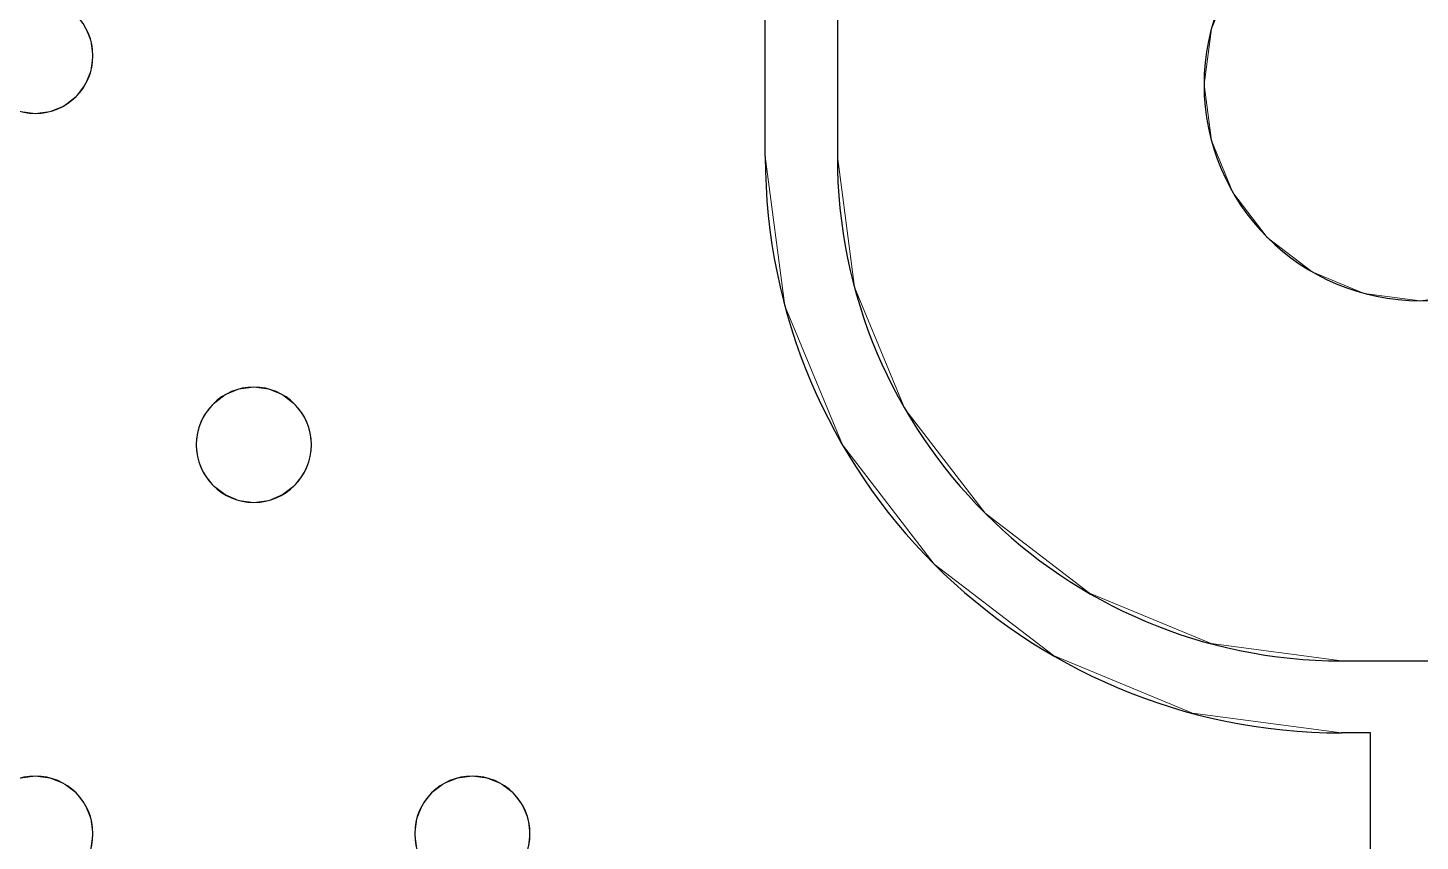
# Model space of a CAD drawing. Header units: millimetres. Extents: x -1 to 1601, y -701 to 1.
# Drawn here: x 703.4 to 800, y -152.5 to -96.1 of the extents above; entities that cross this region are included whole.
import ezdxf

# ---------------------------------------------------------------- set-up
doc = ezdxf.new("R2010")
doc.units = ezdxf.units.MM
doc.layers.add('IQ_200_3D', color=1, linetype='Continuous')
doc.layers.add('IQ_204_2D', color=7, linetype='Continuous')

msp = doc.modelspace()

# ---------------------------------------------------------------- linework, layer by layer
at = {"layer": 'IQ_200_3D', "lineweight": 18}
for points, invisible_edges in [([(122.762, -68.034, 850), (1477.238, -68.034, 850), (1477.238, -397.966, 850), (122.762, -397.966, 850)], 10), ([(122.762, -68.034, 860), (122.762, -397.966, 860), (1477.238, -397.966, 860), (1477.238, -68.034, 860)], 5), ([(787.01, -92.5, 888), (789.393, -89.393, 888), (759.549, -68.034, 888), (759.549, -105, 888)], 10), ([(759.549, -68.034, 860), (789.393, -89.393, 860), (787.01, -92.5, 860), (759.549, -105, 860)], 5), ([(707.347, -96, 888), (754.549, -75, 888), (707.746, -96.965, 888)], 3), ([(754.549, -75, 890), (707.347, -96, 890), (707.746, -96.965, 890), (754.549, -105, 890)], 5), ([(754.549, -105, 888), (707.882, -98, 888), (707.746, -96.965, 888), (754.549, -75, 888)], 5), ([(759.549, -105, 888), (785.511, -96.118, 888), (787.01, -92.5, 888)], 13), ([(759.549, -105, 860), (787.01, -92.5, 860), (785.511, -96.118, 860)], 13), ([(787.01, -92.5, 860), (787.01, -92.5, 888), (785.511, -96.118, 888), (785.511, -96.118, 860)], 5), ([(707.746, -96.965, 890), (707.347, -96, 890), (707.347, -96, 888), (707.746, -96.965, 888)], 10), ([(759.549, -105, 888), (785, -100, 888), (785.511, -96.118, 888)], 13), ([(785, -100, 860), (759.549, -105, 860), (785.511, -96.118, 860)], 3), ([(785.511, -96.118, 860), (785.511, -96.118, 888), (785, -100, 888), (785, -100, 860)], 5), ([(707.882, -98, 890), (707.746, -96.965, 890), (707.746, -96.965, 888), (707.882, -98, 888)], 2), ([(754.549, -105, 890), (707.746, -96.965, 890), (707.882, -98, 890)], 13), ([(707.746, -99.035, 890), (707.882, -98, 890), (707.882, -98, 888), (707.746, -99.035, 888)], 8), ([(721.049, -121.536, 888), (707.746, -99.035, 888), (707.882, -98, 888), (754.549, -105, 888)], 13), ([(707.882, -98, 890), (707.746, -99.035, 890), (721.049, -121.536, 890), (754.549, -105, 890)], 14), ([(707.347, -100, 890), (707.746, -99.035, 890), (707.746, -99.035, 888), (707.347, -100, 888)], 10), ([(720.084, -121.136, 888), (707.347, -100, 888), (707.746, -99.035, 888), (721.049, -121.536, 888)], 5), ([(707.746, -99.035, 890), (707.347, -100, 890), (720.084, -121.136, 890), (721.049, -121.536, 890)], 10), ([(706.711, -100.828, 890), (707.347, -100, 890), (707.347, -100, 888), (706.711, -100.828, 888)], 10), ([(719.049, -121, 888), (706.711, -100.828, 888), (707.347, -100, 888), (720.084, -121.136, 888)], 5), ([(707.347, -100, 890), (706.711, -100.828, 890), (719.049, -121, 890), (720.084, -121.136, 890)], 10), ([(785.511, -103.882, 888), (785, -100, 888), (759.549, -105, 888), (760.742, -114.059, 888)], 10), ([(759.549, -105, 860), (785, -100, 860), (785.511, -103.882, 860)], 13), ([(785.511, -103.882, 888), (785.511, -103.882, 860), (785, -100, 860), (785, -100, 888)], 5), ([(704.918, -101.864, 890), (705.882, -101.464, 890), (705.882, -101.464, 888), (704.918, -101.864, 888)], 10), ([(717.049, -121.536, 888), (704.918, -101.864, 888), (705.882, -101.464, 888), (718.014, -121.136, 888)], 5), ([(705.882, -101.464, 890), (704.918, -101.864, 890), (717.049, -121.536, 890), (718.014, -121.136, 890)], 10), ([(705.882, -101.464, 890), (706.711, -100.828, 890), (706.711, -100.828, 888), (705.882, -101.464, 888)], 10), ([(718.014, -121.136, 888), (705.882, -101.464, 888), (706.711, -100.828, 888), (719.049, -121, 888)], 5), ([(706.711, -100.828, 890), (705.882, -101.464, 890), (718.014, -121.136, 890), (719.049, -121, 890)], 10), ([(691.544, -122.172, 888), (690.716, -121.536, 888), (702.847, -101.864, 888), (703.882, -102, 888)], 10), ([(703.882, -102, 890), (702.847, -101.864, 890), (691.544, -122.172, 890), (692.18, -123, 890)], 10), ([(692.18, -123, 888), (691.544, -122.172, 888), (703.882, -102, 888), (715.585, -123, 888)], 14), ([(703.882, -102, 890), (692.18, -123, 890), (715.585, -123, 890), (716.221, -122.172, 890)], 11), ([(703.882, -102, 888), (702.847, -101.864, 888), (702.847, -101.864, 890), (703.882, -102, 890)], 10), ([(704.918, -101.864, 888), (703.882, -102, 888), (703.882, -102, 890), (704.918, -101.864, 890)], 10), ([(703.882, -102, 888), (704.918, -101.864, 888), (716.221, -122.172, 888), (715.585, -123, 888)], 10), ([(704.918, -101.864, 890), (703.882, -102, 890), (716.221, -122.172, 890), (717.049, -121.536, 890)], 10), ([(716.221, -122.172, 888), (704.918, -101.864, 888), (717.049, -121.536, 888)], 3), ([(785.511, -103.882, 860), (787.01, -107.5, 860), (760.742, -114.059, 860), (759.549, -105, 860)], 10), ([(787.01, -107.5, 888), (785.511, -103.882, 888), (760.742, -114.059, 888), (764.238, -122.5, 888)], 10), ([(785.511, -103.882, 860), (785.511, -103.882, 888), (787.01, -107.5, 888), (787.01, -107.5, 860)], 5), ([(721.878, -122.172, 888), (721.049, -121.536, 888), (754.549, -105, 888)], 14), ([(721.049, -121.536, 890), (721.878, -122.172, 890), (754.549, -105, 890)], 14), ([(754.549, -105, 888), (755.912, -115.353, 888), (722.513, -123, 888), (721.878, -122.172, 888)], 10), ([(722.513, -123, 890), (755.912, -115.353, 890), (754.549, -105, 890), (721.878, -122.172, 890)], 5), ([(754.549, -105, 890), (755.912, -115.353, 890), (755.912, -115.353, 888), (754.549, -105, 888)], 2), ([(759.549, -105, 860), (760.742, -114.059, 860), (760.742, -114.059, 888), (759.549, -105, 888)], 2), ([(787.01, -107.5, 860), (789.393, -110.607, 860), (764.238, -122.5, 860), (760.742, -114.059, 860)], 10), ([(789.393, -110.607, 888), (787.01, -107.5, 888), (764.238, -122.5, 888), (769.8, -129.749, 888)], 10), ([(787.01, -107.5, 860), (787.01, -107.5, 888), (789.393, -110.607, 888), (789.393, -110.607, 860)], 5), ([(789.393, -110.607, 860), (777.049, -135.311, 860), (769.8, -129.749, 860), (764.238, -122.5, 860)], 9), ([(777.049, -135.311, 888), (792.5, -112.99, 888), (789.393, -110.607, 888), (769.8, -129.749, 888)], 5), ([(792.5, -112.99, 860), (785.49, -138.807, 860), (777.049, -135.311, 860), (789.393, -110.607, 860)], 5), ([(789.393, -110.607, 860), (789.393, -110.607, 888), (792.5, -112.99, 888), (792.5, -112.99, 860)], 5), ([(792.5, -112.99, 888), (777.049, -135.311, 888), (785.49, -138.807, 888)], 13), ([(796.118, -114.489, 888), (792.5, -112.99, 888), (785.49, -138.807, 888), (794.549, -140, 888)], 10), ([(796.118, -114.489, 860), (785.49, -138.807, 860), (792.5, -112.99, 860)], 3), ([(792.5, -112.99, 888), (796.118, -114.489, 888), (796.118, -114.489, 860), (792.5, -112.99, 860)], 10), ([(760.742, -114.059, 860), (764.238, -122.5, 860), (764.238, -122.5, 888), (760.742, -114.059, 888)], 10), ([(794.549, -140, 860), (785.49, -138.807, 860), (796.118, -114.489, 860), (800, -115, 860)], 10), ([(800, -115, 888), (796.118, -114.489, 888), (794.549, -140, 888), (805.451, -140, 888)], 10), ([(805.451, -140, 860), (794.549, -140, 860), (800, -115, 860), (803.882, -114.489, 860)], 10), ([(796.118, -114.489, 888), (800, -115, 888), (800, -115, 860), (796.118, -114.489, 860)], 8), ([(722.513, -123, 888), (755.912, -115.353, 888), (722.913, -123.965, 888)], 3), ([(755.912, -115.353, 890), (722.513, -123, 890), (722.913, -123.965, 890)], 13), ([(723.049, -125, 888), (722.913, -123.965, 888), (755.912, -115.353, 888), (759.908, -125, 888)], 10), ([(723.049, -125, 890), (722.913, -126.035, 890), (759.908, -125, 890), (755.912, -115.353, 890)], 10), ([(755.912, -115.353, 890), (722.913, -123.965, 890), (723.049, -125, 890)], 13), ([(755.912, -115.353, 890), (759.908, -125, 890), (759.908, -125, 888), (755.912, -115.353, 888)], 10), ([(717.049, -121.536, 890), (716.221, -122.172, 890), (716.221, -122.172, 888), (717.049, -121.536, 888)], 10), ([(718.014, -121.136, 890), (717.049, -121.536, 890), (717.049, -121.536, 888), (718.014, -121.136, 888)], 10), ([(718.014, -121.136, 888), (719.049, -121, 888), (719.049, -121, 890), (718.014, -121.136, 890)], 10), ([(719.049, -121, 888), (720.084, -121.136, 888), (720.084, -121.136, 890), (719.049, -121, 890)], 10), ([(721.049, -121.536, 890), (720.084, -121.136, 890), (720.084, -121.136, 888), (721.049, -121.536, 888)], 10), ([(721.878, -122.172, 890), (721.049, -121.536, 890), (721.049, -121.536, 888), (721.878, -122.172, 888)], 10), ([(716.221, -122.172, 890), (715.585, -123, 890), (715.585, -123, 888), (716.221, -122.172, 888)], 10), ([(722.513, -123, 890), (721.878, -122.172, 890), (721.878, -122.172, 888), (722.513, -123, 888)], 10), ([(769.8, -129.749, 888), (764.238, -122.5, 888), (764.238, -122.5, 860), (769.8, -129.749, 860)], 10), ([(692.579, -123.965, 888), (692.18, -123, 888), (715.585, -123, 888)], 14), ([(692.579, -123.965, 890), (715.185, -123.965, 890), (715.585, -123, 890), (692.18, -123, 890)], 5), ([(715.185, -123.965, 888), (692.716, -125, 888), (692.579, -123.965, 888), (715.585, -123, 888)], 5), ([(715.585, -123, 890), (715.185, -123.965, 890), (715.185, -123.965, 888), (715.585, -123, 888)], 10), ([(722.913, -123.965, 890), (722.513, -123, 890), (722.513, -123, 888), (722.913, -123.965, 888)], 10), ([(715.049, -125, 888), (692.579, -126.035, 888), (692.716, -125, 888), (715.185, -123.965, 888)], 5), ([(692.716, -125, 890), (715.049, -125, 890), (715.185, -123.965, 890), (692.579, -123.965, 890)], 5), ([(715.185, -123.965, 890), (715.049, -125, 890), (715.049, -125, 888), (715.185, -123.965, 888)], 8), ([(723.049, -125, 890), (722.913, -123.965, 890), (722.913, -123.965, 888), (723.049, -125, 888)], 2), ([(715.185, -126.035, 888), (692.18, -127, 888), (692.579, -126.035, 888), (715.049, -125, 888)], 5), ([(692.579, -126.035, 890), (715.185, -126.035, 890), (715.049, -125, 890), (692.716, -125, 890)], 5), ([(715.049, -125, 890), (715.185, -126.035, 890), (715.185, -126.035, 888), (715.049, -125, 888)], 2), ([(735.251, -148.136, 890), (759.908, -125, 890), (722.913, -126.035, 890), (722.513, -127, 890)], 11), ([(722.913, -126.035, 890), (723.049, -125, 890), (723.049, -125, 888), (722.913, -126.035, 888)], 8), ([(722.913, -126.035, 888), (723.049, -125, 888), (759.908, -125, 888), (735.251, -148.136, 888)], 14), ([(735.251, -148.136, 888), (759.908, -125, 888), (736.216, -148.536, 888)], 3), ([(759.908, -125, 890), (735.251, -148.136, 890), (736.216, -148.536, 890)], 13), ([(737.044, -149.172, 888), (736.216, -148.536, 888), (759.908, -125, 888), (766.265, -133.284, 888)], 10), ([(737.044, -149.172, 890), (759.908, -125, 890), (736.216, -148.536, 890)], 3), ([(737.044, -149.172, 890), (737.68, -150, 890), (766.265, -133.284, 890), (759.908, -125, 890)], 10), ([(766.265, -133.284, 888), (759.908, -125, 888), (759.908, -125, 890), (766.265, -133.284, 890)], 10), ([(715.585, -127, 888), (692.18, -127, 888), (715.185, -126.035, 888)], 3), ([(715.585, -127, 890), (715.185, -126.035, 890), (692.18, -127, 890), (703.882, -148, 890)], 14), ([(692.579, -126.035, 890), (692.18, -127, 890), (715.185, -126.035, 890)], 14), ([(715.185, -126.035, 890), (715.585, -127, 890), (715.585, -127, 888), (715.185, -126.035, 888)], 10), ([(722.513, -127, 890), (722.913, -126.035, 890), (722.913, -126.035, 888), (722.513, -127, 888)], 10), ([(722.513, -127, 888), (722.913, -126.035, 888), (735.251, -148.136, 888), (734.216, -148, 888)], 10), ([(703.882, -148, 888), (691.544, -127.828, 888), (692.18, -127, 888), (715.585, -127, 888)], 13), ([(703.882, -148, 890), (692.18, -127, 890), (691.544, -127.828, 890), (702.847, -148.136, 890)], 5), ([(716.221, -127.828, 888), (703.882, -148, 888), (715.585, -127, 888)], 3), ([(716.221, -127.828, 890), (715.585, -127, 890), (703.882, -148, 890), (704.918, -148.136, 890)], 10), ([(715.585, -127, 890), (716.221, -127.828, 890), (716.221, -127.828, 888), (715.585, -127, 888)], 10), ([(721.878, -127.828, 890), (722.513, -127, 890), (722.513, -127, 888), (721.878, -127.828, 888)], 10), ([(721.878, -127.828, 888), (722.513, -127, 888), (734.216, -148, 888), (733.18, -148.136, 888)], 10), ([(722.513, -127, 890), (721.878, -127.828, 890), (734.216, -148, 890), (735.251, -148.136, 890)], 10), ([(702.847, -148.136, 888), (691.544, -127.828, 888), (703.882, -148, 888)], 3), ([(716.221, -127.828, 888), (717.049, -128.464, 888), (704.918, -148.136, 888), (703.882, -148, 888)], 10), ([(717.049, -128.464, 890), (716.221, -127.828, 890), (704.918, -148.136, 890), (705.882, -148.536, 890)], 10), ([(705.882, -148.536, 888), (704.918, -148.136, 888), (717.049, -128.464, 888), (718.014, -128.864, 888)], 10), ([(718.014, -128.864, 890), (717.049, -128.464, 890), (705.882, -148.536, 890)], 14), ([(716.221, -127.828, 890), (717.049, -128.464, 890), (717.049, -128.464, 888), (716.221, -127.828, 888)], 10), ([(717.049, -128.464, 890), (718.014, -128.864, 890), (718.014, -128.864, 888), (717.049, -128.464, 888)], 10), ([(720.084, -128.864, 890), (721.049, -128.464, 890), (721.049, -128.464, 888), (720.084, -128.864, 888)], 10), ([(732.216, -148.536, 888), (720.084, -128.864, 888), (721.049, -128.464, 888), (733.18, -148.136, 888)], 5), ([(732.216, -148.536, 890), (733.18, -148.136, 890), (721.049, -128.464, 890), (720.084, -128.864, 890)], 10), ([(721.049, -128.464, 890), (721.878, -127.828, 890), (721.878, -127.828, 888), (721.049, -128.464, 888)], 10), ([(733.18, -148.136, 888), (721.049, -128.464, 888), (721.878, -127.828, 888)], 13), ([(733.18, -148.136, 890), (734.216, -148, 890), (721.878, -127.828, 890), (721.049, -128.464, 890)], 10), ([(718.014, -128.864, 888), (706.711, -149.172, 888), (705.882, -148.536, 888)], 13), ([(706.711, -149.172, 890), (719.049, -129, 890), (718.014, -128.864, 890), (705.882, -148.536, 890)], 5), ([(706.711, -149.172, 888), (718.014, -128.864, 888), (719.049, -129, 888), (707.347, -150, 888)], 5), ([(719.049, -129, 890), (706.711, -149.172, 890), (707.347, -150, 890), (730.752, -150, 890)], 13), ([(730.752, -150, 888), (707.347, -150, 888), (719.049, -129, 888), (731.387, -149.172, 888)], 7), ([(719.049, -129, 888), (718.014, -128.864, 888), (718.014, -128.864, 890), (719.049, -129, 890)], 10), ([(720.084, -128.864, 888), (719.049, -129, 888), (719.049, -129, 890), (720.084, -128.864, 890)], 10), ([(731.387, -149.172, 888), (719.049, -129, 888), (720.084, -128.864, 888), (732.216, -148.536, 888)], 5), ([(720.084, -128.864, 890), (719.049, -129, 890), (731.387, -149.172, 890), (732.216, -148.536, 890)], 10), ([(731.387, -149.172, 890), (719.049, -129, 890), (730.752, -150, 890)], 3), ([(769.8, -129.749, 860), (777.049, -135.311, 860), (777.049, -135.311, 888), (769.8, -129.749, 888)], 10), ([(737.68, -150, 888), (737.044, -149.172, 888), (766.265, -133.284, 888)], 14), ([(738.079, -150.965, 888), (737.68, -150, 888), (766.265, -133.284, 888)], 14), ([(737.68, -150, 890), (738.079, -150.965, 890), (766.265, -133.284, 890)], 14), ([(738.216, -152, 888), (738.079, -150.965, 888), (766.265, -133.284, 888), (774.549, -139.641, 888)], 10), ([(738.216, -152, 890), (774.549, -139.641, 890), (766.265, -133.284, 890), (738.079, -150.965, 890)], 5), ([(774.549, -139.641, 888), (766.265, -133.284, 888), (766.265, -133.284, 890), (774.549, -139.641, 890)], 10), ([(777.049, -135.311, 860), (785.49, -138.807, 860), (785.49, -138.807, 888), (777.049, -135.311, 888)], 10), ([(794.549, -140, 888), (785.49, -138.807, 888), (785.49, -138.807, 860), (794.549, -140, 860)], 2), ([(774.549, -139.641, 888), (751.382, -175.536, 888), (738.079, -153.035, 888), (738.216, -152, 888)], 11), ([(738.079, -153.035, 890), (751.382, -175.536, 890), (774.549, -139.641, 890), (738.216, -152, 890)], 7), ([(751.382, -175.536, 888), (774.549, -139.641, 888), (752.211, -176.172, 888)], 3), ([(752.211, -176.172, 890), (784.196, -143.637, 890), (774.549, -139.641, 890), (751.382, -175.536, 890)], 5), ([(752.211, -176.172, 888), (774.549, -139.641, 888), (784.196, -143.637, 888), (752.846, -177, 888)], 5), ([(774.549, -139.641, 890), (784.196, -143.637, 890), (784.196, -143.637, 888), (774.549, -139.641, 888)], 10), ([(752.846, -177, 890), (784.196, -143.637, 890), (752.211, -176.172, 890)], 3), ([(752.846, -177, 888), (784.196, -143.637, 888), (753.246, -177.965, 888)], 3), ([(753.246, -177.965, 890), (784.196, -143.637, 890), (752.846, -177, 890)], 3), ([(784.196, -143.637, 888), (794.549, -145, 888), (753.382, -179, 888), (753.246, -177.965, 888)], 10), ([(753.382, -179, 890), (794.549, -145, 890), (784.196, -143.637, 890), (753.246, -177.965, 890)], 5), ([(784.196, -143.637, 890), (794.549, -145, 890), (794.549, -145, 888), (784.196, -143.637, 888)], 8), ([(753.382, -179, 890), (753.246, -180.035, 890), (766.549, -202.536, 890), (794.549, -145, 890)], 14), ([(794.549, -145, 888), (766.549, -202.536, 888), (753.382, -179, 888)], 15), ([(794.549, -145, 888), (796.549, -145, 888), (767.378, -203.172, 888), (766.549, -202.536, 888)], 10), ([(794.549, -145, 890), (766.549, -202.536, 890), (767.378, -203.172, 890)], 13), ([(768.013, -204, 888), (767.378, -203.172, 888), (796.549, -145, 888)], 14), ([(796.549, -145, 890), (794.549, -145, 890), (767.378, -203.172, 890), (768.013, -204, 890)], 10), ([(768.013, -204, 888), (796.549, -145, 888), (768.413, -204.965, 888)], 3), ([(768.013, -204, 890), (768.413, -204.965, 890), (796.549, -145, 890)], 14), ([(768.549, -206, 888), (768.413, -204.965, 888), (796.549, -145, 888)], 14), ([(768.413, -207.035, 888), (768.549, -206, 888), (796.549, -145, 888), (768.413, -258.965, 888)], 14), ([(768.549, -260, 888), (768.413, -258.965, 888), (796.549, -145, 888), (796.549, -386.2, 888)], 10), ([(796.549, -145, 890), (768.549, -206, 890), (768.413, -207.035, 890), (768.413, -258.965, 890)], 13), ([(768.549, -206, 890), (796.549, -145, 890), (768.413, -204.965, 890)], 3), ([(796.549, -386.2, 890), (796.549, -145, 890), (768.549, -260, 890), (768.413, -261.035, 890)], 10), ([(768.549, -260, 890), (796.549, -145, 890), (768.413, -258.965, 890)], 3), ([(702.847, -148.136, 888), (703.882, -148, 888), (703.882, -148, 890), (702.847, -148.136, 890)], 10), ([(703.882, -148, 888), (704.918, -148.136, 888), (704.918, -148.136, 890), (703.882, -148, 890)], 10), ([(705.882, -148.536, 890), (704.918, -148.136, 890), (704.918, -148.136, 888), (705.882, -148.536, 888)], 10), ([(706.711, -149.172, 890), (705.882, -148.536, 890), (705.882, -148.536, 888), (706.711, -149.172, 888)], 10), ([(732.216, -148.536, 890), (731.387, -149.172, 890), (731.387, -149.172, 888), (732.216, -148.536, 888)], 10), ([(733.18, -148.136, 890), (732.216, -148.536, 890), (732.216, -148.536, 888), (733.18, -148.136, 888)], 10), ([(733.18, -148.136, 888), (734.216, -148, 888), (734.216, -148, 890), (733.18, -148.136, 890)], 10), ([(734.216, -148, 888), (735.251, -148.136, 888), (735.251, -148.136, 890), (734.216, -148, 890)], 10), ([(736.216, -148.536, 890), (735.251, -148.136, 890), (735.251, -148.136, 888), (736.216, -148.536, 888)], 10), ([(737.044, -149.172, 890), (736.216, -148.536, 890), (736.216, -148.536, 888), (737.044, -149.172, 888)], 10), ([(707.347, -150, 890), (706.711, -149.172, 890), (706.711, -149.172, 888), (707.347, -150, 888)], 10), ([(731.387, -149.172, 890), (730.752, -150, 890), (730.752, -150, 888), (731.387, -149.172, 888)], 10), ([(737.68, -150, 890), (737.044, -149.172, 890), (737.044, -149.172, 888), (737.68, -150, 888)], 10), ([(707.746, -150.965, 890), (707.347, -150, 890), (707.347, -150, 888), (707.746, -150.965, 888)], 10), ([(707.746, -150.965, 888), (707.347, -150, 888), (730.752, -150, 888), (730.352, -150.965, 888)], 10), ([(707.746, -150.965, 890), (730.352, -150.965, 890), (730.752, -150, 890), (707.347, -150, 890)], 5), ([(730.752, -150, 890), (730.352, -150.965, 890), (730.352, -150.965, 888), (730.752, -150, 888)], 10), ([(738.079, -150.965, 890), (737.68, -150, 890), (737.68, -150, 888), (738.079, -150.965, 888)], 10), ([(707.882, -152, 890), (707.746, -150.965, 890), (707.746, -150.965, 888), (707.882, -152, 888)], 2), ([(707.882, -152, 888), (707.746, -150.965, 888), (730.352, -150.965, 888), (730.216, -152, 888)], 10), ([(707.882, -152, 890), (730.352, -150.965, 890), (707.746, -150.965, 890)], 3), ([(707.882, -152, 890), (707.746, -153.035, 890), (730.216, -152, 890), (730.352, -150.965, 890)], 10), ([(730.352, -150.965, 890), (730.216, -152, 890), (730.216, -152, 888), (730.352, -150.965, 888)], 8), ([(738.216, -152, 890), (738.079, -150.965, 890), (738.079, -150.965, 888), (738.216, -152, 888)], 2), ([(730.352, -153.035, 888), (707.347, -154, 888), (707.746, -153.035, 888), (730.216, -152, 888)], 5), ([(730.352, -153.035, 890), (730.216, -152, 890), (707.746, -153.035, 890), (707.347, -154, 890)], 10), ([(707.746, -153.035, 890), (707.882, -152, 890), (707.882, -152, 888), (707.746, -153.035, 888)], 8), ([(730.216, -152, 888), (707.746, -153.035, 888), (707.882, -152, 888)], 13), ([(730.216, -152, 890), (730.352, -153.035, 890), (730.352, -153.035, 888), (730.216, -152, 888)], 2), ([(738.079, -153.035, 890), (738.216, -152, 890), (738.216, -152, 888), (738.079, -153.035, 888)], 8)]:
    msp.add_3dface(points, dxfattribs=dict(at, invisible_edges=invisible_edges))
for points in [[(759.549, -68.034, 888), (759.549, -68.034, 860), (759.549, -105, 860), (759.549, -105, 888)], [(754.549, -105, 890), (754.549, -105, 888), (754.549, -75, 888), (754.549, -75, 890)], [(794.549, -140, 888), (794.549, -140, 860), (805.451, -140, 860), (805.451, -140, 888)], [(796.549, -145, 890), (796.549, -145, 888), (794.549, -145, 888), (794.549, -145, 890)], [(796.549, -386.2, 890), (796.549, -386.2, 888), (796.549, -145, 888), (796.549, -145, 890)]]:
    msp.add_3dface(points, dxfattribs=at)
at = {"layer": 'IQ_204_2D'}
for p, q in [((759.549, -68.034), (759.549, -105)), ((754.549, -105), (754.549, -75)), ((794.549, -140), (805.451, -140)), ((796.549, -145), (794.549, -145)), ((796.549, -386.2), (796.549, -145))]:
    msp.add_line(p, q, dxfattribs=at)
for centre, radius, start, end in [((800, -100), 15, 90, 270), ((800, -100), 15, 270, 90), ((703.882, -98), 4, 360, 180), ((703.882, -98), 4, 180, 360), ((794.549, -105), 40, 180, 270), ((794.549, -105), 35, 180, 270), ((719.049, -125), 4, 360, 180), ((719.049, -125), 4, 180, 360), ((703.882, -152), 4, 0, 180), ((734.216, -152), 4, 0, 180), ((703.882, -152), 4, 180, 360), ((734.216, -152), 4, 180, 360)]:
    msp.add_arc(centre, radius, start, end, dxfattribs=at)

# ---------------------------------------------------------------- meshes
at = {"layer": 'IQ_200_3D', "lineweight": 18}
mesh = msp.add_polyface(dxfattribs=at)
corners = [(1600, 0, 850), (1600, -700, 850), (0, -700, 850), (0, 0, 850), (1210.5, -594, 850), (1211.556, -602.023, 850), (1214.653, -609.5, 850), (1219.58, -615.92, 850), (1226, -620.847, 850), (1233.477, -623.944, 850), (1241.5, -625, 850), (1459.5, -625, 850), (1467.523, -623.944, 850), (1475, -620.847, 850), (1481.42, -615.92, 850), (1486.347, -609.5, 850), (1489.444, -602.023, 850), (1490.5, -594, 850), (1490.5, -476, 850), (1489.444, -467.977, 850), (1486.347, -460.5, 850), (1481.42, -454.08, 850), (1475, -449.153, 850), (1467.523, -446.056, 850), (1459.5, -445, 850), (1241.5, -445, 850), (1233.477, -446.056, 850), (1226, -449.153, 850), (1219.58, -454.08, 850), (1214.653, -460.5, 850), (1211.556, -467.977, 850), (1210.5, -476, 850), (1477.5, -68.034, 850), (122.5, -68.034, 850), (110.412, -69.625, 850), (99.148, -74.291, 850), (89.475, -81.713, 850), (82.053, -91.386, 850), (77.388, -102.65, 850), (75.796, -114.738, 850), (75.796, -351.262, 850), (77.388, -363.35, 850), (82.053, -374.614, 850), (89.475, -384.287, 850), (99.148, -391.709, 850), (110.412, -396.375, 850), (122.5, -397.966, 850), (1477.5, -397.966, 850), (1489.588, -396.375, 850), (1500.852, -391.709, 850), (1510.525, -384.287, 850), (1517.947, -374.614, 850), (1522.612, -363.35, 850), (1524.204, -351.262, 850), (1524.204, -114.738, 850), (1522.612, -102.65, 850), (1517.947, -91.386, 850), (1510.525, -81.713, 850), (1500.852, -74.291, 850), (1489.588, -69.625, 850)]
mesh.append_faces([[corners[k] for k in face] for face in [(37, 3, 36), (35, 3, 34), (4, 46, 31), (31, 46, 30), (55, 0, 54), (16, 1, 15), (14, 1, 13), (21, 49, 20), (11, 1, 10)]], dxfattribs={"vtx0": -1, "vtx1": -1})
mesh.append_faces([[corners[k] for k in face] for face in [(3, 37, 38), (3, 38, 39), (3, 39, 40, 2), (2, 40, 41), (46, 4, 5), (2, 6, 7), (46, 29, 30), (46, 28, 29), (26, 46, 47, 25), (46, 26, 27), (0, 59, 32, 3), (20, 49, 50, 19), (47, 24, 25), (0, 55, 56), (1, 52, 53), (19, 50, 51, 18), (1, 16, 17)]], dxfattribs={"vtx0": -1, "vtx2": -1})
mesh.append_faces([[corners[k] for k in face] for face in [(2, 45, 46, 5), (1, 17, 18, 51)]], dxfattribs={"vtx0": -1, "vtx2": -1, "vtx3": -1})
mesh.append_faces([[corners[k] for k in face] for face in [(41, 42, 2), (35, 36, 3), (33, 34, 3, 32), (43, 44, 2), (44, 45, 2), (42, 43, 2), (5, 6, 2), (27, 28, 46), (7, 8, 2), (8, 9, 2), (58, 59, 0), (56, 57, 0), (57, 58, 0), (51, 52, 1), (23, 24, 47), (11, 12, 1), (12, 13, 1), (14, 15, 1)]], dxfattribs={"vtx1": -1, "vtx2": -1})
mesh.append_faces([[corners[k] for k in face] for face in [(1, 2, 9, 10), (47, 48, 22, 23), (48, 49, 21, 22), (53, 54, 0, 1)]], dxfattribs={"vtx1": -1, "vtx3": -1})
mesh = msp.add_polyface(dxfattribs=at)
corners = [(1600, -700, 900), (1600, -23, 900), (0, -23, 900), (0, -700, 900), (90, -35.113, 900), (1510, -35.113, 900), (1529.382, -37.665, 900), (1547.443, -45.146, 900), (1562.953, -57.047, 900), (1574.854, -72.557, 900), (1582.335, -90.618, 900), (1584.887, -110, 900), (1584.887, -610, 900), (1582.335, -629.382, 900), (1574.854, -647.443, 900), (1562.953, -662.953, 900), (1547.443, -674.854, 900), (1529.382, -682.335, 900), (1510, -684.887, 900), (90, -684.887, 900), (70.618, -682.335, 900), (52.557, -674.854, 900), (37.047, -662.953, 900), (25.146, -647.443, 900), (17.665, -629.382, 900), (15.113, -610, 900), (15.113, -110, 900), (17.665, -90.618, 900), (25.146, -72.557, 900), (37.047, -57.047, 900), (52.557, -45.146, 900), (70.618, -37.665, 900)]
mesh.append_faces([[corners[k] for k in face] for face in [(9, 1, 8), (14, 0, 13), (31, 2, 30), (28, 2, 27), (21, 3, 20), (23, 3, 22)]], dxfattribs={"vtx0": -1, "vtx1": -1})
mesh.append_faces([[corners[k] for k in face] for face in [(1, 9, 10), (1, 11, 12, 0), (0, 14, 15), (0, 18, 19), (2, 28, 29), (3, 23, 24)]], dxfattribs={"vtx0": -1, "vtx2": -1})
mesh.append_faces([[corners[k] for k in face] for face in [(10, 11, 1), (5, 6, 1), (7, 8, 1), (6, 7, 1), (12, 13, 0), (15, 16, 0), (17, 18, 0), (16, 17, 0), (31, 4, 2), (29, 30, 2), (26, 27, 2), (21, 22, 3), (24, 25, 3)]], dxfattribs={"vtx1": -1, "vtx2": -1})
mesh.append_faces([[corners[k] for k in face] for face in [(4, 5, 1, 2), (25, 26, 2, 3), (19, 20, 3, 0)]], dxfattribs={"vtx1": -1, "vtx3": -1})
mesh = msp.add_polyface(dxfattribs=at)
corners = [(1510, -48.392, 890), (90, -48.392, 890), (66.424, -53.082, 890), (46.437, -66.437, 890), (33.082, -86.424, 890), (28.392, -110, 890), (28.392, -610, 890), (33.082, -633.576, 890), (46.437, -653.563, 890), (66.424, -666.918, 890), (90, -671.608, 890), (1510, -671.608, 890), (1533.576, -666.918, 890), (1553.563, -653.563, 890), (1566.918, -633.576, 890), (1571.608, -610, 890), (1571.608, -110, 890), (1566.918, -86.424, 890), (1553.563, -66.437, 890), (1533.576, -53.082, 890), (122.5, -418.034, 890), (1477.5, -418.034, 890), (1489.656, -419.634, 890), (1500.983, -424.326, 890), (1510.71, -431.79, 890), (1518.174, -441.517, 890), (1522.866, -452.844, 890), (1524.466, -465, 890), (1524.466, -605, 890), (1522.866, -617.156, 890), (1518.174, -628.483, 890), (1510.71, -638.21, 890), (1500.983, -645.674, 890), (1489.656, -650.366, 890), (1477.5, -651.966, 890), (122.5, -651.966, 890), (110.344, -650.366, 890), (99.017, -645.674, 890), (89.29, -638.21, 890), (81.826, -628.483, 890), (77.134, -617.156, 890), (75.534, -605, 890), (75.534, -465, 890), (77.134, -452.844, 890), (81.826, -441.517, 890), (89.29, -431.79, 890), (99.017, -424.326, 890), (110.344, -419.634, 890), (122.5, -68.034, 890), (1477.5, -68.034, 890), (1489.588, -69.625, 890), (1500.852, -74.291, 890), (1510.525, -81.713, 890), (1517.947, -91.386, 890), (1522.612, -102.65, 890), (1524.204, -114.738, 890), (1524.204, -351.262, 890), (1522.612, -363.35, 890), (1517.947, -374.614, 890), (1510.525, -384.287, 890), (1500.852, -391.709, 890), (1489.588, -396.375, 890), (1477.5, -397.966, 890), (122.5, -397.966, 890), (110.412, -396.375, 890), (99.148, -391.709, 890), (89.475, -384.287, 890), (82.053, -374.614, 890), (77.388, -363.35, 890), (75.796, -351.262, 890), (75.796, -114.738, 890), (77.388, -102.65, 890), (82.053, -91.386, 890), (89.475, -81.713, 890), (99.148, -74.291, 890), (110.412, -69.625, 890)]
mesh.append_faces([[corners[k] for k in face] for face in [(65, 47, 64), (75, 1, 74), (71, 5, 70), (73, 2, 72)]], dxfattribs={"vtx0": -1, "vtx1": -1})
mesh.append_faces([[corners[k] for k in face] for face in [(15, 28, 29, 14), (11, 32, 33), (16, 55, 56, 15), (54, 17, 18, 53), (53, 18, 19, 52), (52, 19, 0, 51), (0, 50, 51), (10, 37, 38, 9), (64, 47, 20, 63), (8, 39, 40, 7), (39, 8, 9, 38), (69, 42, 43), (1, 75, 48, 0), (3, 71, 72, 2)]], dxfattribs={"vtx0": -1, "vtx2": -1})
mesh.append_faces([[corners[k] for k in face] for face in [(6, 41, 42, 69)]], dxfattribs={"vtx0": -1, "vtx2": -1, "vtx3": -1})
mesh.append_faces([[corners[k] for k in face] for face in [(11, 33, 34, 35), (71, 3, 4, 5)]], dxfattribs={"vtx0": -1, "vtx3": -1})
mesh.append_faces([[corners[k] for k in face] for face in [(49, 50, 0, 48), (36, 37, 10)]], dxfattribs={"vtx1": -1, "vtx2": -1})
mesh.append_faces([[corners[k] for k in face] for face in [(27, 28, 15, 56)]], dxfattribs={"vtx1": -1, "vtx2": -1, "vtx3": -1})
mesh.append_faces([[corners[k] for k in face] for face in [(13, 14, 29, 30), (12, 13, 30, 31), (26, 27, 56, 57), (31, 32, 11, 12), (24, 25, 58, 59), (21, 22, 61, 62), (22, 23, 60, 61), (23, 24, 59, 60), (25, 26, 57, 58), (54, 55, 16, 17), (20, 21, 62, 63), (35, 36, 10, 11), (45, 46, 66, 67), (46, 47, 65, 66), (6, 7, 40, 41), (43, 44, 68, 69), (44, 45, 67, 68), (73, 74, 1, 2), (69, 70, 5, 6)]], dxfattribs={"vtx1": -1, "vtx3": -1})

doc.saveas('drawing.dxf')
